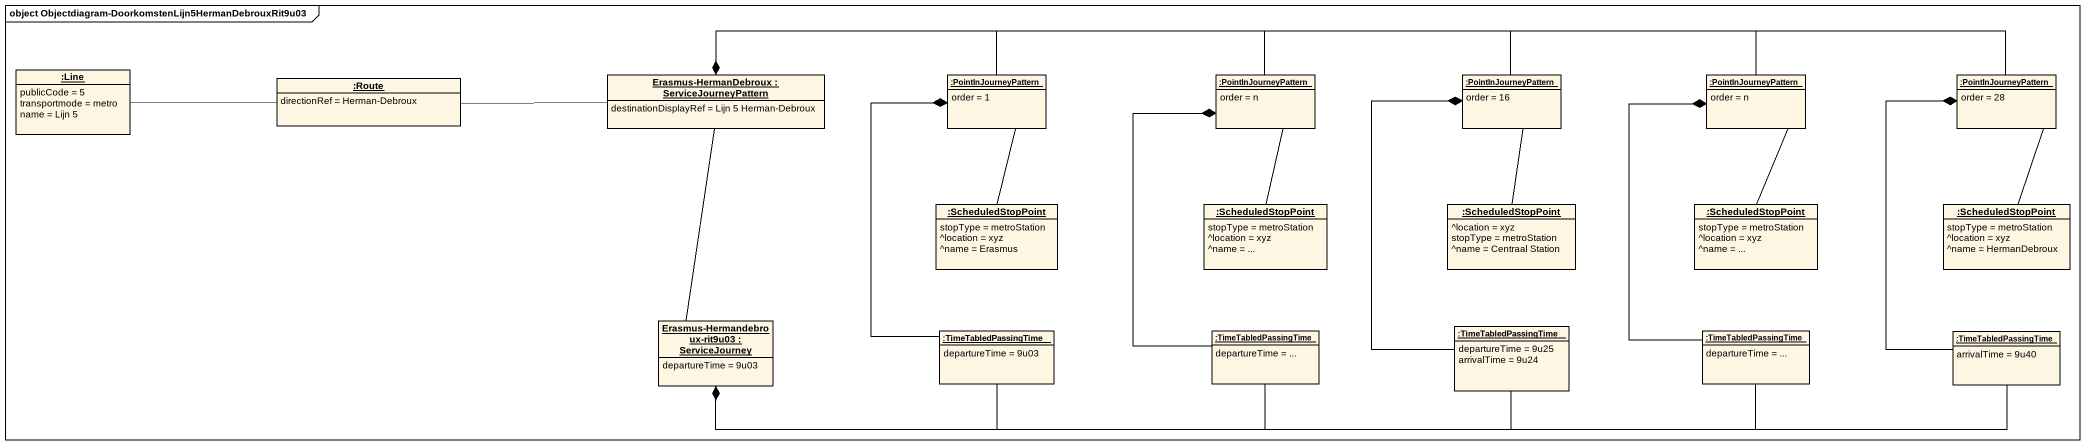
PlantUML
@startuml
mainframe object Objectdiagram-DoorkomstenLijn5HermanDebrouxRit9u03
hide circle
hide empty members
object ":Line" as Line {
  publicCode = 5
  transportmode = metro
  name = Lijn 5
}
object ":Route" as Route {
  directionRef = Herman-Debroux
}
object "Erasmus-HermanDebroux : ServiceJourneyPattern" as Erasmus_HermanDebroux {
  destinationDisplayRef = Lijn 5 Herman-Debroux
}
object ":PointInJourneyPattern" as PointInJourneyPattern {
  order = 1
}
object ":PointInJourneyPattern" as PointInJourneyPattern_2 {
  order = n
}
object ":PointInJourneyPattern" as PointInJourneyPattern_3 {
  order = 16
}
object ":PointInJourneyPattern" as PointInJourneyPattern_4 {
  order = n
}
object ":PointInJourneyPattern" as PointInJourneyPattern_5 {
  order = 28
}
object ":ScheduledStopPoint" as ScheduledStopPoint {
  stopType = metroStation
  ^location = xyz
  ^name = Erasmus
}
object ":ScheduledStopPoint" as ScheduledStopPoint_2 {
  stopType = metroStation
  ^location = xyz
  ^name = ...
}
object ":ScheduledStopPoint" as ScheduledStopPoint_3 {
  ^location = xyz
  stopType = metroStation
  ^name = Centraal Station
}
object ":ScheduledStopPoint" as ScheduledStopPoint_4 {
  stopType = metroStation
  ^location = xyz
  ^name = ...
}
object ":ScheduledStopPoint" as ScheduledStopPoint_5 {
  stopType = metroStation
  ^location = xyz
  ^name = HermanDebroux
}
object "Erasmus-Hermandebroux-rit9u03 : ServiceJourney" as Erasmus_Hermandebroux {
  departureTime = 9u03
}
object ":TimeTabledPassingTime" as TimeTabledPassingTime {
  departureTime = 9u03
}
object ":TimeTabledPassingTime" as TimeTabledPassingTime_2 {
  departureTime = ...
}
object ":TimeTabledPassingTime" as TimeTabledPassingTime_3 {
  departureTime = 9u25
  arrivalTime = 9u24
}
object ":TimeTabledPassingTime" as TimeTabledPassingTime_4 {
  departureTime = ...
}
object ":TimeTabledPassingTime" as TimeTabledPassingTime_5 {
  arrivalTime = 9u40
}
Line -right- Route
Route -right- Erasmus_HermanDebroux
Erasmus_HermanDebroux -- Erasmus_Hermandebroux
PointInJourneyPattern -left-* Erasmus_HermanDebroux
PointInJourneyPattern -- ScheduledStopPoint
PointInJourneyPattern_2 -left-* Erasmus_HermanDebroux
PointInJourneyPattern_2 -- ScheduledStopPoint_2
PointInJourneyPattern_3 -left-* Erasmus_HermanDebroux
PointInJourneyPattern_3 -- ScheduledStopPoint_3
PointInJourneyPattern_4 -left-* Erasmus_HermanDebroux
PointInJourneyPattern_4 -- ScheduledStopPoint_4
PointInJourneyPattern_5 -left-* Erasmus_HermanDebroux
PointInJourneyPattern_5 -- ScheduledStopPoint_5
TimeTabledPassingTime -up-* PointInJourneyPattern
TimeTabledPassingTime -left-* Erasmus_Hermandebroux
TimeTabledPassingTime_2 -up-* PointInJourneyPattern_2
TimeTabledPassingTime_2 -left-* Erasmus_Hermandebroux
TimeTabledPassingTime_3 -up-* PointInJourneyPattern_3
TimeTabledPassingTime_3 -left-* Erasmus_Hermandebroux
TimeTabledPassingTime_4 -up-* PointInJourneyPattern_4
TimeTabledPassingTime_4 -left-* Erasmus_Hermandebroux
TimeTabledPassingTime_5 -up-* PointInJourneyPattern_5
TimeTabledPassingTime_5 -left-* Erasmus_Hermandebroux
@enduml
